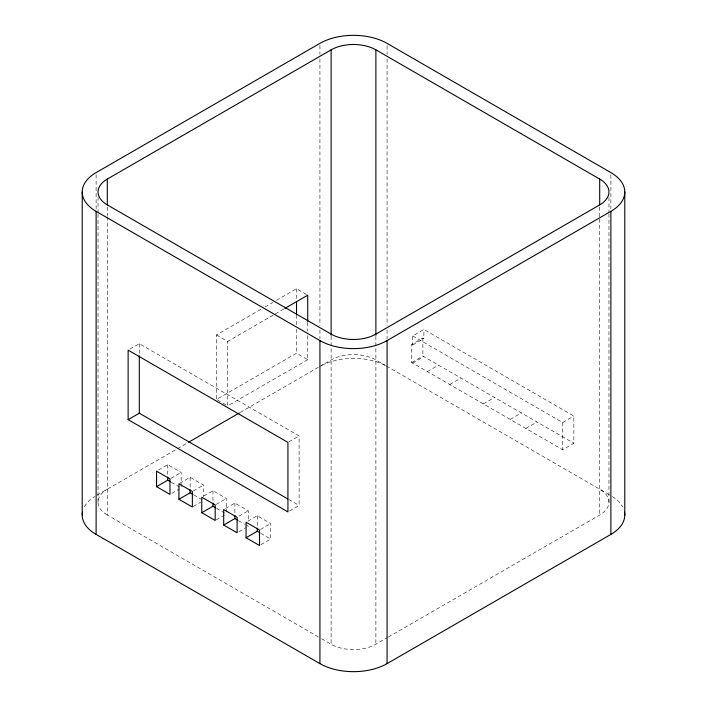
<?xml version="1.0" encoding="UTF-8"?>
<svg xmlns="http://www.w3.org/2000/svg" width="707" height="707" viewBox="0 0 707 707"><rect width="100%" height="100%" fill="white"/><g stroke="black" fill="none" stroke-linecap="round" stroke-linejoin="round"><path stroke-width="0.53" stroke-dasharray="3.54 2.65" d="M98.034 213.974L98.034 502.103M98.034 212.869L98.034 197.474M608.966 502.103L608.966 213.974M129.991 349.064L139.314 343.682L299.114 435.936L299.114 505.461L288.854 511.382M307.713 335.639L307.713 359.686L296.525 353.226L216.492 399.428L216.492 334.959L261.272 309.1M265.081 306.9L272.708 302.499M276.517 300.298L296.525 288.748L307.713 295.208M216.492 334.959L227.681 341.419L274.369 314.465M275.323 313.917L283.896 308.959M307.713 359.686L227.681 405.889L227.681 341.419M97.071 495.086L187.647 442.794M240.256 412.42L318.972 366.977M319.644 366.588L331.115 359.96A31.656 18.276 0 0 1 375.885 359.96L385.448 365.484M158.412 470.075L167.736 464.693L181.169 472.444L181.169 487.945M411.695 344.459L412.685 345.025L412.685 335.922L423.873 329.462L573.854 416.052L573.854 443.245L562.657 449.705L411.695 362.55L411.695 344.459L422.883 337.999L423.873 338.565L423.873 329.462M170.908 478.365L181.169 472.444M412.685 345.025L423.873 338.565M179.861 483.226L190.121 477.305L203.545 485.055L203.545 496.429M171.836 493.336L179.304 489.023M411.695 362.55L422.883 356.089L573.854 443.245M412.685 363.115L423.873 356.655M193.285 490.976L203.545 485.055M288.854 441.866L299.114 435.936M203.634 496.12L212.957 490.738L226.381 498.488L226.381 511.93M193.285 506.486L200.753 502.182M427.355 371.59L438.552 365.13M216.13 504.409L226.381 498.488M225.551 508.457L234.883 503.075L248.307 510.825L248.307 521.165M449.74 384.511L460.929 378.051M216.13 519.919L224.517 515.067M238.984 516.207L248.307 510.825M247.936 521.156L257.26 515.774L270.693 523.525L270.693 539.034L260.432 544.956M238.984 531.717L246.443 527.413M260.432 529.446L270.693 523.525M483.314 403.9L494.502 397.431M510.171 419.401L521.359 412.941M525.831 428.451L537.028 421.991M412.685 335.922L562.657 422.521L573.854 416.052M321.552 638.713L331.115 644.236A31.656 18.276 0 0 0 375.885 644.236L387.356 637.617M388.311 637.06L599.695 515.023A31.656 18.276 0 0 0 599.695 489.182M386.402 366.04L609.929 495.086M217.429 399.968L225.816 404.811M288.65 499.416L299.114 505.461M260.839 533.343L270.693 539.034M238.462 520.644L244.728 524.267M245.621 524.78L248.307 526.335M193.7 494.882L202.653 500.043M216.536 508.306L224.596 512.964M171.315 482.262L179.375 486.92M107.305 216.74L107.305 515.023L320.598 638.165M610.883 174.797L610.883 208.98M608.966 197.474L608.966 212.869M599.695 207.054L599.695 217.818M599.695 218.896L599.695 515.023M562.657 422.521L562.657 449.705M422.883 337.999L422.883 356.089M387.074 45.584L387.074 54.404M387.074 58.814L387.074 325.627M387.074 330.036L387.074 338.856M375.885 336.267L375.885 644.236M331.115 336.267L331.115 644.236M319.926 45.584L319.926 54.404M319.926 58.814L319.926 325.627M319.926 330.036L319.926 338.856M307.713 322.533L307.713 331.274M296.525 288.748L296.525 299.68M296.525 314.977L296.525 324.813M296.525 329.179L296.525 353.226M257.26 515.774L257.26 527.139M234.883 503.075L234.883 514.449M212.957 490.738L212.957 502.103M190.121 477.305L190.121 488.678M167.736 464.693L167.736 475.024M139.314 343.682L139.314 354.711M107.305 207.054L107.305 215.67M96.117 174.797L96.117 208.98M612.359 496.535A47.475 27.414 0 0 1 622.549 506.707M321.473 365.572A47.475 27.414 0 0 1 385.527 365.572M84.451 506.707A47.475 27.414 0 0 1 94.641 496.535M107.305 515.023A31.656 18.276 0 0 1 107.305 489.182"/><path stroke-width="1.06" d="M82.215 515.023L82.215 191.977M624.785 191.977L624.785 515.023M107.305 179.057L331.115 49.843A31.656 18.276 0 0 1 375.885 49.843L599.695 179.057L599.695 204.897L375.885 334.119A31.656 18.276 0 0 1 331.115 334.119L107.305 204.897A31.656 18.276 0 0 1 107.305 179.057L107.305 204.897M284.85 308.411L307.713 295.208L307.713 321.438M128.126 419.658L287.926 511.921L287.926 442.396L128.126 350.142L128.126 419.658L139.314 413.197L287.696 498.868M188.61 442.237L239.302 412.976M96.117 211.358L319.926 340.58A47.475 27.414 0 0 0 387.074 340.58L610.883 211.358A47.475 27.414 0 0 0 610.883 172.596L387.074 43.374A47.475 27.414 0 0 0 319.926 43.374L96.117 172.596A47.475 27.414 0 0 0 96.117 211.358L96.117 534.404L319.926 663.626A47.475 27.414 0 0 0 387.074 663.626L610.883 534.404A47.475 27.414 0 0 0 624.537 512.195M156.547 486.655L169.972 494.414L169.972 478.904L156.547 471.154L156.547 486.655L167.736 480.194L170.422 481.75M178.924 499.275L192.357 507.025L192.357 491.515L178.924 483.765L178.924 499.275L190.121 492.814L192.808 494.361M201.769 512.699L215.193 520.458L215.193 504.948L201.769 497.198L201.769 512.699L212.957 506.239L215.644 507.794M223.686 525.036L237.119 532.795L237.119 517.285L223.686 509.535L223.686 525.036L234.883 518.576L237.57 520.131M246.071 537.735L259.496 545.495L259.496 529.985L246.071 522.234L246.071 537.735L257.26 531.275L259.946 532.831M610.883 211.358L610.883 534.404M387.074 340.58L387.074 663.626M375.885 49.843L375.885 335.198M331.115 49.843L331.115 335.198M319.926 340.58L319.926 663.626M296.525 301.862L296.525 313.881M257.26 528.173L257.26 531.275M234.883 515.474L234.883 518.576M212.957 503.137L212.957 506.239M190.121 489.712L190.121 492.814M167.736 477.092L167.736 480.194M139.314 355.815L139.314 413.197M96.117 534.404A47.475 27.414 0 0 1 82.463 512.195M599.695 179.057A31.656 18.276 0 0 1 599.695 204.897"/></g></svg>
